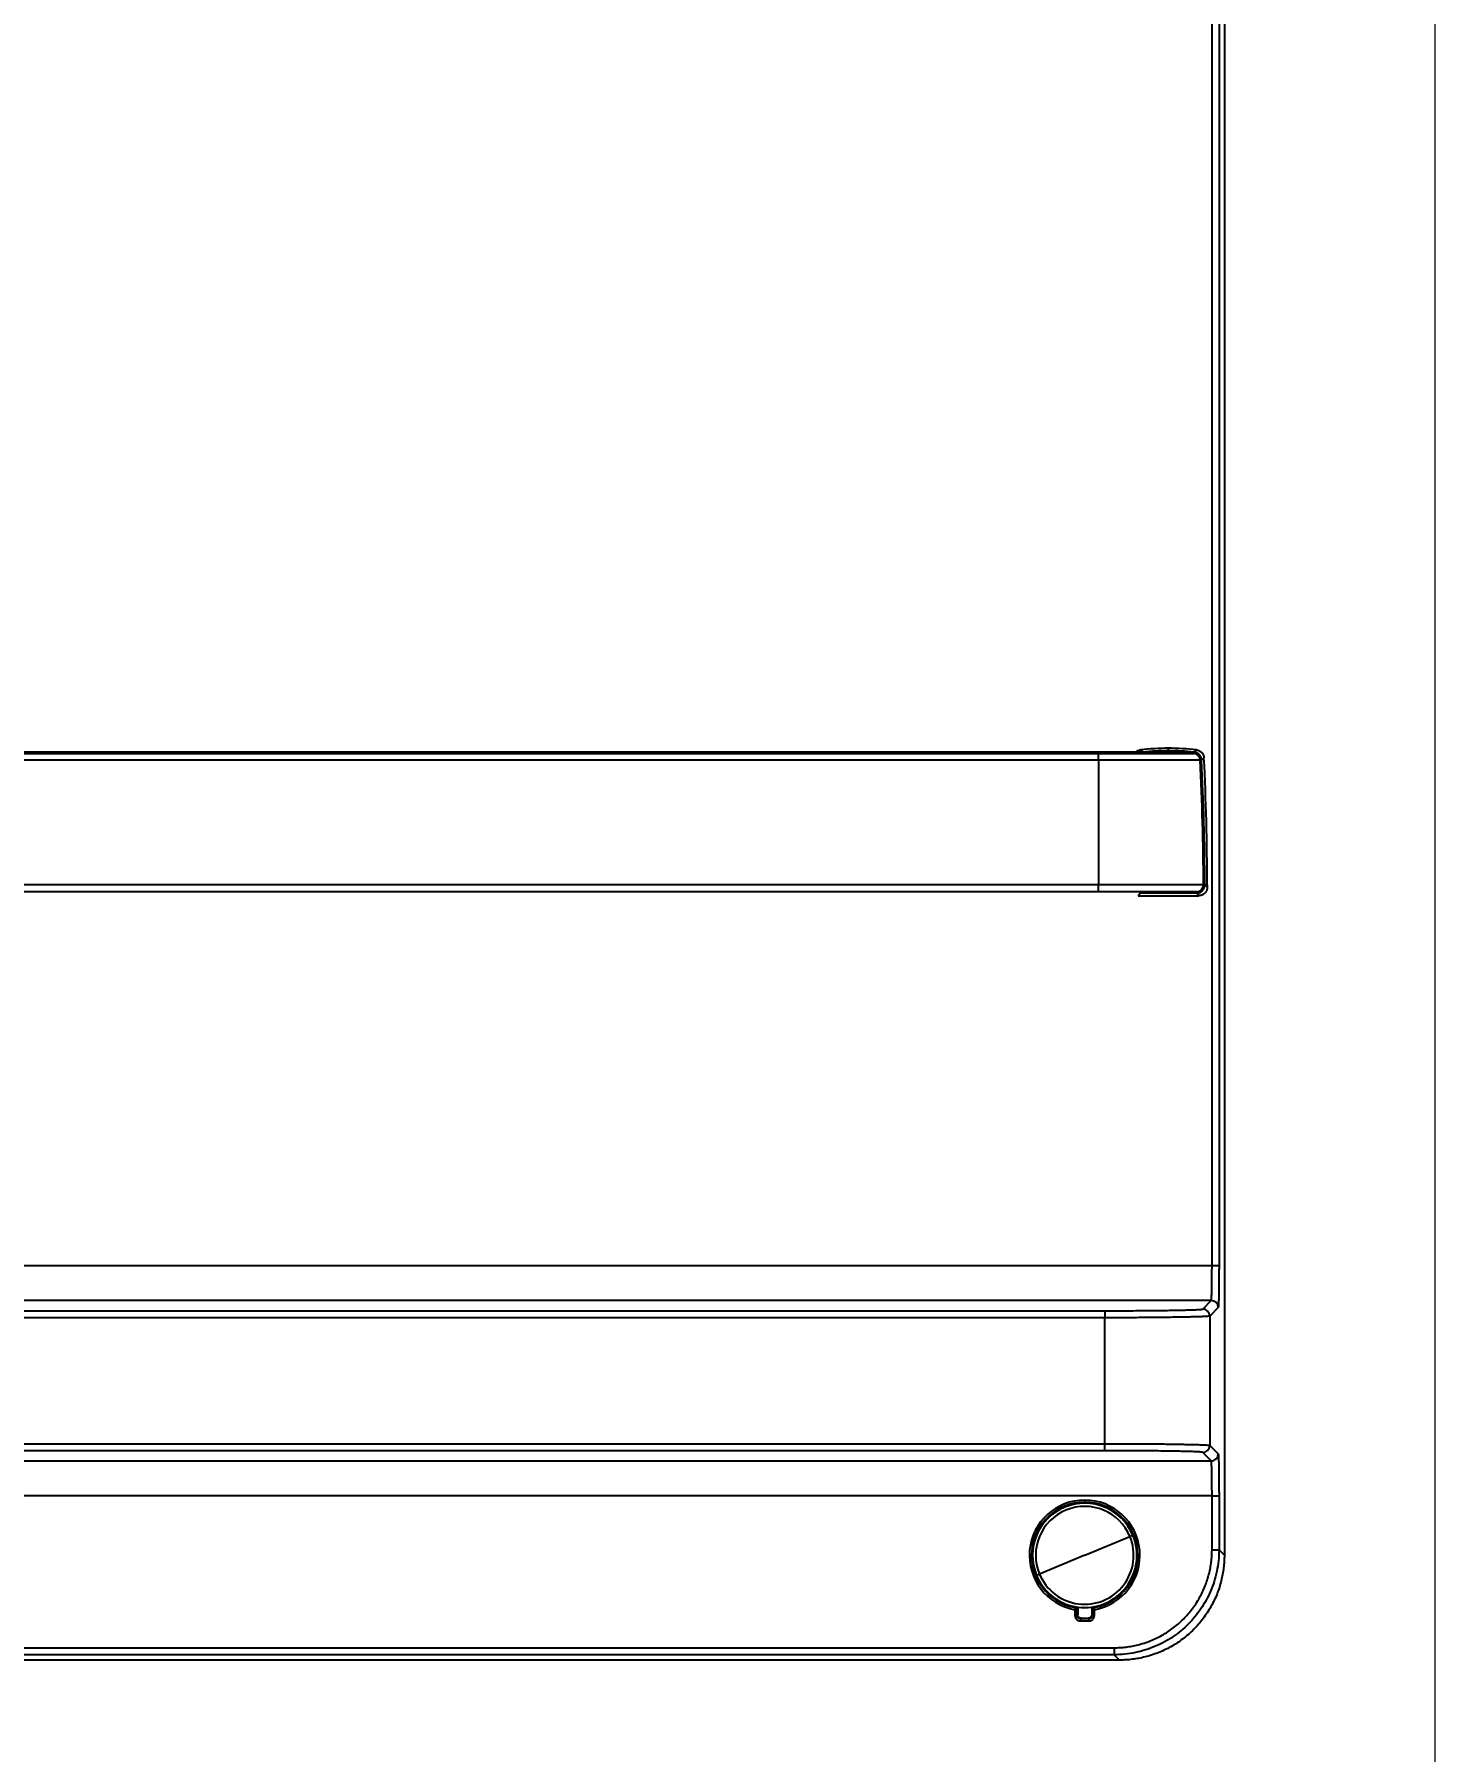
# Model space of a CAD drawing. Extents: x 4885 to 9138, y -729 to 2388.
# Drawn here: x 6213 to 6413.5, y -230.2 to 15.7 of the extents above; entities that cross this region are included whole.
import ezdxf

# ---------------------------------------------------------------- set-up
doc = ezdxf.new("R2010")
doc.units = 0
doc.header["$LTSCALE"] = 10
doc.header["$MEASUREMENT"] = 0
doc.header["$PDMODE"] = 3
doc.header["$PDSIZE"] = -10
doc.layers.get('0').update_dxf_attribs({"linetype": 'CONTINUOUS'})
doc.layers.get('DEFPOINTS').update_dxf_attribs({"linetype": 'CONTINUOUS'})
doc.styles.add('Daelim Dimension', font='NanumGothic.ttf')
doc.dimstyles.new('DEFAULT', dxfattribs={"dimscale": 2, "dimtxt": 2, "dimasz": 2, "dimexe": 0, "dimexo": 2, "dimgap": 1, "dimtad": 1, "dimdec": 1, "dimzin": 9, "dimdsep": 46, "dimtxsty": 'Daelim Dimension', "dimcen": 0.5, "dimclrd": 252, "dimclre": 252, "dimclrt": 3, "dimadec": 1, "dimazin": 0, "dimtfac": 1, "dimtdec": 1, "dimtix": 1, "dimtmove": 0, "dimatfit": 3, "dimfxl": 1, "dimtolj": 1, "dimtzin": 1, "dimlwd": 9, "dimlwe": 9, "dimarcsym": 0})

# ---------------------------------------------------------------- blocks, each defined once
blk = doc.blocks.new('*D57')
at = {"color": 5, "lineweight": 9, "ltscale": 0.5, "transparency": 16777216}
for p, q in [((5963.54, 144.9), (5963.54, -301.55)), ((6413.54, 144.9), (6413.54, -301.55)), ((5971.54, -299.55), (6405.54, -299.55))]:
    blk.add_line(p, q, dxfattribs=at)
at = {"color": 5, "ltscale": 0.5, "transparency": 16777216}
for points in [[(5971.54, -298.21), (5971.54, -300.88), (5963.54, -299.55)], [(6405.54, -298.21), (6405.54, -300.88), (6413.54, -299.55)]]:
    blk.add_solid(points, dxfattribs=at)
at = {"layer": 'DEFPOINTS', "color": 0, "ltscale": 0.5, "transparency": 16777216}
for p in [(5963.54, 148.9), (6413.54, 148.9), (6413.54, -299.55)]:
    blk.add_point(p, dxfattribs=at)
at = {"color": 7, "ltscale": 0.5, "transparency": 16777216, "insert": (6188.54, -286.69), "char_height": 20, "attachment_point": 5, "style": 'Daelim Dimension'}
blk.add_mtext('\\A1;450', dxfattribs=at)

msp = doc.modelspace()

# ---------------------------------------------------------------- linework, layer by layer
at = {"color": 7, "linetype": 'Continuous', "lineweight": 25}
for p, q in [((6381.66, -160.59), (6381.66, 146.16)), ((6382.66, 146.16), (6382.66, -160.59)), ((6383.43, 146.93), (6383.43, -202.07)), ((6365.43, -87.07), (6021.43, -87.07)), ((6021.43, -87.25), (6365.43, -87.25)), ((6365.43, -88.2), (6021.43, -88.2)), ((6375.43, -87.07), (6365.43, -87.07)), ((6365.43, -87.07), (6365.43, -87.25)), ((6365.43, -87.25), (6379.07, -87.25)), ((6365.43, -88.2), (6365.43, -87.25)), ((6379.97, -88.2), (6365.43, -88.2)), ((6365.43, -88.2), (6365.43, -106.07)), ((6375.43, -86.87), (6375.43, -86.52)), ((6365.43, -106.07), (6021.43, -106.07)), ((6365.43, -107.07), (6021.43, -107.07)), ((6380.43, -106.07), (6365.43, -106.07)), ((6365.43, -107.07), (6365.43, -106.07)), ((6379.43, -107.07), (6365.43, -107.07)), ((6371.43, -107.27), (6371.08, -107.62)), ((6371.08, -107.62), (6379.77, -107.62)), ((6379.43, -107.27), (6371.43, -107.27)), ((6379.77, -107.62), (6379.43, -107.27)), ((6380.63, -106.07), (6380.63, -106.07)), ((6380.63, -106.07), (6380.97, -106.42)), ((6380.97, -106.07), (6380.63, -106.07)), ((6380.97, -106.07), (6380.97, -106.42)), ((6005.19, -160.59), (6381.66, -160.59)), ((6381.66, -160.59), (6382.66, -160.59)), ((6381.55, -165.59), (6005.3, -165.59)), ((6020.52, -167.05), (6366.33, -167.05)), ((6366.33, -167.05), (6366.33, -168.05)), ((6380.33, -166.81), (6381.55, -165.59)), ((6382.55, -166.58), (6381.33, -167.81)), ((6366.33, -168.05), (6020.52, -168.05)), ((6366.33, -186.09), (6366.33, -168.05)), ((6381.33, -167.81), (6381.33, -186.33)), ((6020.52, -186.09), (6366.33, -186.09)), ((6366.33, -187.09), (6366.33, -186.09)), ((6381.33, -186.33), (6382.55, -187.56)), ((6005.3, -188.56), (6381.55, -188.56)), ((6366.33, -187.09), (6020.52, -187.09)), ((6381.55, -188.56), (6380.33, -187.33)), ((6381.66, -193.55), (6005.19, -193.55)), ((6363.43, -194.16), (6363.43, -194.46)), ((6381.66, -201.3), (6381.66, -193.55)), ((6381.66, -193.55), (6382.66, -193.55)), ((6382.66, -193.55), (6382.66, -201.3)), ((6363.43, -194.47), (6363.43, -194.46)), ((6363.43, -202.07), (6369.9, -199.39)), ((6370.33, -199.21), (6369.9, -199.39)), ((6370.35, -199.2), (6370.33, -199.21)), ((6381.66, -201.3), (6382.66, -201.3)), ((6382.66, -201.3), (6383.43, -202.07)), ((6363.43, -202.07), (6356.95, -204.75)), ((6356.5, -204.94), (6356.52, -204.93)), ((6356.52, -204.93), (6356.95, -204.75)), ((6362.03, -209.86), (6362.08, -209.56)), ((6362.33, -209.86), (6362.03, -209.86)), ((6362.03, -209.86), (6362.03, -210.67)), ((6362.33, -210.67), (6362.03, -210.67)), ((6362.04, -209.44), (6362.04, -209.54)), ((6362.33, -210.67), (6362.33, -209.86)), ((6362.43, -210.57), (6362.33, -210.67)), ((6362.34, -209.84), (6362.34, -209.49)), ((6362.43, -209.5), (6362.43, -210.57)), ((6362.83, -211.17), (6362.93, -211.07)), ((6364.02, -211.17), (6362.83, -211.17)), ((6362.83, -211.17), (6362.83, -211.47)), ((6362.93, -211.07), (6363.93, -211.07)), ((6363.93, -211.07), (6364.02, -211.17)), ((6364.02, -211.17), (6364.02, -211.47)), ((6364.43, -209.5), (6364.43, -210.57)), ((6364.52, -210.67), (6364.43, -210.57)), ((6364.51, -209.49), (6364.51, -209.84)), ((6364.82, -209.86), (6364.52, -209.86)), ((6364.52, -209.86), (6364.52, -210.67)), ((6364.82, -210.67), (6364.52, -210.67)), ((6364.82, -209.86), (6364.77, -209.56)), ((6364.81, -209.54), (6364.81, -209.44)), ((6364.82, -210.67), (6364.82, -209.86)), ((6362.83, -211.47), (6364.02, -211.47)), ((6019.19, -215.3), (6367.66, -215.3)), ((6367.66, -216.3), (6019.19, -216.3)), ((6367.66, -215.3), (6367.66, -216.3)), ((6368.43, -217.07), (6367.66, -216.3)), ((6368.43, -217.07), (6018.42, -217.07))]:
    msp.add_line(p, q, dxfattribs=at)
for centre, radius, start, end in [((6375.43, -123.62), 37.1, 90, 96.2002), ((6375.43, -123.62), 36.75, 90, 95.7201), ((6375.43, -123.62), 37.1, 83.7998, 90), ((6375.43, -123.62), 36.75, 84.2799, 90), ((6375.43, -123.62), 36.55, 84.2801, 90), ((6378.97, -88.25), 1, 2.7864, 84.2801), ((5992.22, -107.07), 388.21, 0.1476, 2.7864), ((5992.22, -107.07), 388.41, 0.1476, 2.7864), ((5992.22, -107.07), 388.76, 0.1474, 2.8307), ((6379.43, -106.07), 1, 270, 0), ((6363.43, -202.07), 7.91, 90, 259.8118), ((6363.43, -202.07), 7.91, 280.1882, 90), ((6363.43, -202.07), 7.61, 90, 259.8118), ((6363.43, -202.07), 7.6, 90, 259.5223), ((6363.43, -202.07), 7.5, 22.5, 202.5), ((6363.43, -202.07), 7.47, 22.5, 202.5), ((6363.43, -202.07), 7.01, 22.5, 202.5), ((6363.43, -202.07), 7.61, 280.1882, 90), ((6363.43, -202.07), 7.6, 280.4777, 90), ((6363.43, -202.07), 7.5, 202.5, 22.5), ((6363.43, -202.07), 7.47, 202.5, 22.5), ((6363.43, -202.07), 7.01, 202.5, 22.5)]:
    msp.add_arc(centre, radius, start, end, dxfattribs=at)
for centre, major_axis, ratio, start_param, end_param in [((6380.33, -167.81), (-0.707, 0.707), 0.999695, 3.927143, 5.497635), ((6381.55, -166.58), (-0.707, 0.707), 0.999695, 3.927143, 5.497635), ((6380.33, -186.33), (-0.707, -0.707), 0.999695, 0.78555, 2.356042), ((6381.55, -187.56), (-0.707, -0.707), 0.999695, 0.78555, 2.356042), ((6362.03, -209.86), (0.192, -0.23), 0.999741, 0.874434, 2.267158), ((6364.82, -209.86), (0.192, 0.23), 0.999741, 0.874434, 2.267158)]:
    msp.add_ellipse(centre, major_axis=major_axis, ratio=ratio, start_param=start_param, end_param=end_param, dxfattribs=at)
for points, knots in [([(6370.72, -87.06), (6370.76, -87.03), (6370.79, -87), (6370.86, -86.95), (6370.89, -86.93), (6370.95, -86.89), (6370.98, -86.87), (6371.08, -86.83), (6371.14, -86.8), (6371.24, -86.77), (6371.28, -86.76), (6371.33, -86.75), (6371.35, -86.75), (6371.38, -86.74), (6371.4, -86.74), (6371.42, -86.74)], [0, 0, 0, 0, 0.186109, 0.186109, 0.321758, 0.321758, 0.457406, 0.457406, 0.728703, 0.728703, 0.864352, 0.864352, 0.932176, 0.932176, 1, 1, 1, 1]), ([(6371.42, -86.74), (6371.48, -86.79), (6371.53, -86.84), (6371.65, -86.95), (6371.7, -87), (6371.76, -87.05)], [0, 0, 0, 0, 0.499262, 0.499262, 1, 1, 1, 1]), ([(6379.09, -87.05), (6379.15, -87), (6379.2, -86.95), (6379.32, -86.84), (6379.38, -86.79), (6379.43, -86.74)], [0, 0, 0, 0, 0.500738, 0.500738, 1, 1, 1, 1]), ([(6380.17, -88.19), (6380.16, -88.12), (6380.15, -88.05), (6380.13, -87.94), (6380.12, -87.91), (6380.1, -87.86), (6380.1, -87.84), (6380.09, -87.81), (6380.08, -87.79), (6380.04, -87.71), (6380.01, -87.65), (6379.95, -87.56), (6379.93, -87.53), (6379.9, -87.49), (6379.89, -87.47), (6379.86, -87.45), (6379.85, -87.43), (6379.79, -87.37), (6379.74, -87.32), (6379.65, -87.26), (6379.62, -87.24), (6379.58, -87.21), (6379.56, -87.2), (6379.53, -87.19), (6379.51, -87.18), (6379.43, -87.14), (6379.37, -87.11), (6379.26, -87.08), (6379.23, -87.08), (6379.18, -87.07), (6379.16, -87.06), (6379.12, -87.06), (6379.11, -87.06), (6379.09, -87.05)], [0, 0, 0, 0, 0.125, 0.125, 0.1875, 0.1875, 0.21875, 0.21875, 0.25, 0.25, 0.375, 0.375, 0.4375, 0.4375, 0.46875, 0.46875, 0.5, 0.5, 0.625, 0.625, 0.6875, 0.6875, 0.71875, 0.71875, 0.75, 0.75, 0.875, 0.875, 0.9375, 0.9375, 0.96875, 0.96875, 1, 1, 1, 1]), ([(6379.43, -86.74), (6379.5, -86.75), (6379.57, -86.76), (6379.67, -86.79), (6379.71, -86.8), (6379.76, -86.82), (6379.77, -86.83), (6379.81, -86.84), (6379.82, -86.85), (6379.9, -86.89), (6379.96, -86.93), (6380.05, -86.99), (6380.07, -87.01), (6380.11, -87.05), (6380.13, -87.06), (6380.15, -87.08), (6380.16, -87.09), (6380.22, -87.16), (6380.27, -87.21), (6380.33, -87.3), (6380.34, -87.33), (6380.38, -87.4), (6380.39, -87.43), (6380.43, -87.53), (6380.46, -87.59), (6380.48, -87.7), (6380.49, -87.73), (6380.49, -87.78), (6380.5, -87.8), (6380.5, -87.84), (6380.5, -87.85), (6380.5, -87.87)], [0, 0, 0, 0, 0.125, 0.125, 0.1875, 0.1875, 0.21875, 0.21875, 0.25, 0.25, 0.375, 0.375, 0.4375, 0.4375, 0.46875, 0.46875, 0.5, 0.5, 0.625, 0.625, 0.6875, 0.6875, 0.75, 0.75, 0.875, 0.875, 0.9375, 0.9375, 0.96875, 0.96875, 1, 1, 1, 1]), ([(6381.55, -165.59), (6381.56, -165.58), (6381.56, -165.57), (6381.57, -165.51), (6381.57, -165.47), (6381.58, -165.37), (6381.59, -165.31), (6381.59, -165.18), (6381.6, -165.1), (6381.6, -164.93), (6381.61, -164.84), (6381.61, -164.64), (6381.61, -164.53), (6381.62, -164.31), (6381.62, -164.19), (6381.63, -163.96), (6381.63, -163.83), (6381.63, -163.58), (6381.64, -163.45), (6381.64, -163.19), (6381.64, -163.05), (6381.64, -162.79), (6381.65, -162.65), (6381.65, -162.38), (6381.65, -162.25), (6381.65, -161.98), (6381.65, -161.85), (6381.65, -161.59), (6381.65, -161.46), (6381.66, -161.07), (6381.66, -160.82), (6381.66, -160.59)], [0, 0, 0, 0, 0.0625, 0.0625, 0.125, 0.125, 0.1875, 0.1875, 0.25, 0.25, 0.3125, 0.3125, 0.375, 0.375, 0.4375, 0.4375, 0.5, 0.5, 0.5625, 0.5625, 0.625, 0.625, 0.6875, 0.6875, 0.75, 0.75, 0.8125, 0.8125, 0.875, 0.875, 1, 1, 1, 1]), ([(6381.33, -167.81), (6381.32, -167.82), (6381.29, -167.83), (6381.22, -167.84), (6381.1, -167.85), (6380.98, -167.86), (6380.7, -167.88), (6380.53, -167.89), (6380.16, -167.9), (6379.95, -167.91), (6379.52, -167.92), (6379.29, -167.93), (6378.81, -167.94), (6378.57, -167.95), (6378.07, -167.96), (6377.82, -167.97), (6377.45, -167.97), (6377.33, -167.97), (6377.15, -167.98), (6377.05, -167.98), (6376.95, -167.98), (6376.89, -167.98), (6376.87, -167.98), (6376.86, -167.98), (6376.85, -167.98), (6376.85, -167.98), (6376.84, -167.98), (6376.84, -167.98), (6376.84, -167.98), (6376.84, -167.98), (6376.84, -167.98), (6376.84, -167.98), (6376.48, -167.99), (6376.1, -167.99), (6375.31, -168), (6374.9, -168.01), (6374.06, -168.02), (6373.63, -168.02), (6372.76, -168.03), (6372.31, -168.03), (6371.41, -168.04), (6370.96, -168.04), (6370.04, -168.05), (6369.57, -168.05), (6368.64, -168.05), (6368.18, -168.05), (6367.25, -168.05), (6366.79, -168.05), (6366.33, -168.05)], [0, 0, 0, 0, 0.03125, 0.0625, 0.0625, 0.125, 0.125, 0.1875, 0.1875, 0.25, 0.25, 0.3125, 0.3125, 0.375, 0.375, 0.4375, 0.4375, 0.46875, 0.46875, 0.484375, 0.492187, 0.496094, 0.498047, 0.499023, 0.499512, 0.499756, 0.499878, 0.499939, 0.499969, 0.499985, 0.499985, 0.5, 0.5, 0.5625, 0.5625, 0.625, 0.625, 0.6875, 0.6875, 0.75, 0.75, 0.8125, 0.8125, 0.875, 0.875, 0.9375, 0.9375, 1, 1, 1, 1]), ([(6366.33, -186.09), (6366.79, -186.09), (6367.25, -186.09), (6368.18, -186.09), (6368.64, -186.09), (6369.57, -186.09), (6370.04, -186.1), (6370.96, -186.1), (6371.41, -186.1), (6372.31, -186.11), (6372.76, -186.11), (6373.63, -186.12), (6374.06, -186.12), (6374.9, -186.13), (6375.31, -186.14), (6375.9, -186.14), (6376.09, -186.15), (6376.38, -186.15), (6376.52, -186.15), (6376.68, -186.16), (6376.76, -186.16), (6376.8, -186.16), (6376.82, -186.16), (6376.83, -186.16), (6376.84, -186.16), (6376.84, -186.16), (6376.84, -186.16), (6376.84, -186.16), (6376.84, -186.16), (6376.84, -186.16), (6376.84, -186.16), (6377.08, -186.16), (6377.33, -186.17), (6377.82, -186.18), (6378.07, -186.18), (6378.57, -186.19), (6378.81, -186.2), (6379.29, -186.21), (6379.52, -186.22), (6379.95, -186.23), (6380.16, -186.24), (6380.53, -186.25), (6380.7, -186.26), (6380.98, -186.28), (6381.1, -186.29), (6381.22, -186.3), (6381.29, -186.31), (6381.32, -186.32), (6381.33, -186.33)], [0, 0, 0, 0, 0.0625, 0.0625, 0.125, 0.125, 0.1875, 0.1875, 0.25, 0.25, 0.3125, 0.3125, 0.375, 0.375, 0.4375, 0.4375, 0.46875, 0.46875, 0.484375, 0.492187, 0.496094, 0.498047, 0.499023, 0.499512, 0.499756, 0.499878, 0.499939, 0.499969, 0.499985, 0.499985, 0.5, 0.5, 0.5625, 0.5625, 0.625, 0.625, 0.6875, 0.6875, 0.75, 0.75, 0.8125, 0.8125, 0.875, 0.875, 0.9375, 0.9375, 0.96875, 1, 1, 1, 1]), ([(6381.66, -193.55), (6381.66, -193.54), (6381.66, -193.52), (6381.66, -193.48), (6381.66, -193.45), (6381.66, -193.41), (6381.66, -193.38), (6381.66, -193.34), (6381.66, -193.3), (6381.66, -193.27), (6381.66, -193.23), (6381.66, -193.19), (6381.66, -193.16), (6381.66, -193.12), (6381.66, -193.08), (6381.66, -193.04), (6381.66, -193.01), (6381.66, -192.97), (6381.66, -192.93), (6381.66, -192.89), (6381.66, -192.85), (6381.66, -192.82), (6381.66, -192.78), (6381.66, -192.74), (6381.65, -192.7), (6381.65, -192.66), (6381.65, -192.62), (6381.65, -192.59), (6381.65, -192.55), (6381.65, -192.51), (6381.65, -192.47), (6381.65, -192.43), (6381.65, -192.39), (6381.65, -192.35), (6381.65, -192.31), (6381.65, -192.27), (6381.65, -192.23), (6381.65, -192.19), (6381.65, -192.15), (6381.65, -192.11), (6381.65, -192.07), (6381.65, -192.03), (6381.65, -191.99), (6381.65, -191.95), (6381.65, -191.91), (6381.65, -191.87), (6381.65, -191.83), (6381.65, -191.79), (6381.65, -191.75), (6381.65, -191.71), (6381.65, -191.67), (6381.65, -191.63), (6381.65, -191.59), (6381.65, -191.55), (6381.65, -191.51), (6381.65, -191.47), (6381.65, -191.43), (6381.64, -191.39), (6381.64, -191.35), (6381.64, -191.31), (6381.64, -191.27), (6381.64, -191.23), (6381.64, -191.19), (6381.64, -191.15), (6381.64, -191.12), (6381.64, -191.08), (6381.64, -191.04), (6381.64, -191), (6381.64, -190.96), (6381.64, -190.92), (6381.64, -190.88), (6381.64, -190.84), (6381.64, -190.8), (6381.64, -190.76), (6381.64, -190.72), (6381.64, -190.68), (6381.63, -190.65), (6381.63, -190.61), (6381.63, -190.57), (6381.63, -190.53), (6381.63, -190.49), (6381.63, -190.45), (6381.63, -190.42), (6381.63, -190.38), (6381.63, -190.34), (6381.63, -190.3), (6381.63, -190.27), (6381.63, -190.23), (6381.63, -190.19), (6381.63, -190.16), (6381.63, -190.12), (6381.62, -190.09), (6381.62, -190.05), (6381.62, -190.01), (6381.62, -189.98), (6381.62, -189.94), (6381.62, -189.91), (6381.62, -189.88), (6381.62, -189.84), (6381.62, -189.81), (6381.62, -189.77), (6381.62, -189.74), (6381.62, -189.71), (6381.62, -189.67), (6381.61, -189.64), (6381.61, -189.61), (6381.61, -189.58), (6381.61, -189.55), (6381.61, -189.52), (6381.61, -189.48), (6381.61, -189.45), (6381.61, -189.42), (6381.61, -189.39), (6381.61, -189.37), (6381.61, -189.34), (6381.61, -189.31), (6381.6, -189.28), (6381.6, -189.25), (6381.6, -189.23), (6381.6, -189.2), (6381.6, -189.17), (6381.6, -189.15), (6381.6, -189.12), (6381.6, -189.1), (6381.6, -189.07), (6381.6, -189.05), (6381.6, -189.02), (6381.59, -189), (6381.59, -188.98), (6381.59, -188.96), (6381.59, -188.93), (6381.59, -188.91), (6381.59, -188.89), (6381.59, -188.87), (6381.59, -188.85), (6381.59, -188.83), (6381.58, -188.81), (6381.58, -188.8), (6381.58, -188.78), (6381.58, -188.76), (6381.58, -188.75), (6381.58, -188.73), (6381.58, -188.72), (6381.58, -188.7), (6381.58, -188.69), (6381.57, -188.68), (6381.57, -188.66), (6381.57, -188.65), (6381.57, -188.64), (6381.57, -188.63), (6381.57, -188.62), (6381.57, -188.61), (6381.57, -188.6), (6381.57, -188.59), (6381.56, -188.59), (6381.56, -188.58), (6381.56, -188.57), (6381.56, -188.57), (6381.56, -188.57), (6381.56, -188.56), (6381.56, -188.56), (6381.56, -188.56), (6381.55, -188.56), (6381.55, -188.56)], [0, 0, 0, 0, 0.004573, 0.009167, 0.013781, 0.018416, 0.023071, 0.027747, 0.032443, 0.03716, 0.041897, 0.046654, 0.051432, 0.056231, 0.06105, 0.065889, 0.070749, 0.075629, 0.08053, 0.085451, 0.090393, 0.095355, 0.100338, 0.105341, 0.110365, 0.115409, 0.120473, 0.125558, 0.130664, 0.13579, 0.140936, 0.146103, 0.15129, 0.156498, 0.161726, 0.166975, 0.172245, 0.177534, 0.182844, 0.188175, 0.193526, 0.198898, 0.20429, 0.209703, 0.215136, 0.220589, 0.226063, 0.231557, 0.237072, 0.242608, 0.248164, 0.25374, 0.259337, 0.264954, 0.270592, 0.27625, 0.281929, 0.287628, 0.293348, 0.299088, 0.304848, 0.31063, 0.316431, 0.322253, 0.328096, 0.333959, 0.339842, 0.345746, 0.35167, 0.357615, 0.363581, 0.369567, 0.375573, 0.3816, 0.387647, 0.393715, 0.399803, 0.405912, 0.412041, 0.41819, 0.424361, 0.430551, 0.436762, 0.442994, 0.449246, 0.455518, 0.461811, 0.468125, 0.474459, 0.480813, 0.487188, 0.493583, 0.499999, 0.506436, 0.512892, 0.51937, 0.525867, 0.532386, 0.538924, 0.545484, 0.552063, 0.558663, 0.565284, 0.571925, 0.578587, 0.585269, 0.591971, 0.598694, 0.605438, 0.612202, 0.618986, 0.625791, 0.632617, 0.639463, 0.646329, 0.653216, 0.660123, 0.667051, 0.673999, 0.680968, 0.687957, 0.694967, 0.701997, 0.709048, 0.716119, 0.723211, 0.730323, 0.737456, 0.744609, 0.751782, 0.758976, 0.766191, 0.773426, 0.780681, 0.787957, 0.795254, 0.802571, 0.809908, 0.817266, 0.824644, 0.832043, 0.839463, 0.846902, 0.854363, 0.861844, 0.869345, 0.876867, 0.884409, 0.891972, 0.899555, 0.907158, 0.914783, 0.922427, 0.930092, 0.937778, 0.945484, 0.953211, 0.960958, 0.968725, 0.976513, 0.984322, 0.992151, 1, 1, 1, 1]), ([(6382.66, -201.3), (6382.66, -201.82), (6382.63, -202.34), (6382.53, -203.35), (6382.45, -203.86), (6382.24, -204.84), (6382.12, -205.33), (6381.82, -206.28), (6381.65, -206.74), (6381.26, -207.64), (6381.05, -208.08), (6380.58, -208.93), (6380.33, -209.34), (6379.79, -210.13), (6379.51, -210.51), (6378.91, -211.24), (6378.59, -211.58), (6377.94, -212.24), (6377.59, -212.55), (6376.87, -213.15), (6376.49, -213.44), (6375.7, -213.98), (6375.29, -214.23), (6374.44, -214.69), (6374, -214.91), (6373.1, -215.29), (6372.63, -215.46), (6371.68, -215.76), (6371.2, -215.89), (6370.21, -216.09), (6369.71, -216.17), (6368.69, -216.28), (6368.18, -216.3), (6367.66, -216.3)], [0, 0, 0, 0, 0.0625, 0.0625, 0.125, 0.125, 0.1875, 0.1875, 0.25, 0.25, 0.3125, 0.3125, 0.375, 0.375, 0.4375, 0.4375, 0.5, 0.5, 0.5625, 0.5625, 0.625, 0.625, 0.6875, 0.6875, 0.75, 0.75, 0.8125, 0.8125, 0.875, 0.875, 0.9375, 0.9375, 1, 1, 1, 1]), ([(6362.09, -209.55), (6362.09, -209.56), (6362.08, -209.56), (6362.08, -209.56), (6362.08, -209.56), (6362.08, -209.56)], [0, 0, 0, 0, 0.846009, 0.846009, 1, 1, 1, 1]), ([(6362.34, -209.84), (6362.34, -209.84), (6362.34, -209.84), (6362.34, -209.83), (6362.34, -209.81), (6362.34, -209.8), (6362.33, -209.78), (6362.33, -209.75), (6362.31, -209.72), (6362.3, -209.69), (6362.28, -209.67), (6362.26, -209.65), (6362.25, -209.63), (6362.22, -209.61), (6362.21, -209.6), (6362.19, -209.59), (6362.18, -209.58), (6362.17, -209.58), (6362.15, -209.57), (6362.14, -209.57), (6362.13, -209.56), (6362.12, -209.56), (6362.1, -209.55), (6362.09, -209.55), (6362.09, -209.55)], [0, 0, 0, 0, 0.018538, 0.046069, 0.082737, 0.128722, 0.184222, 0.249431, 0.345817, 0.42912, 0.498879, 0.567942, 0.632733, 0.693196, 0.749329, 0.779622, 0.809281, 0.838314, 0.866729, 0.894536, 0.921749, 0.948384, 0.97446, 1, 1, 1, 1]), ([(6364.77, -209.56), (6364.77, -209.56), (6364.76, -209.56), (6364.76, -209.55), (6364.76, -209.55), (6364.76, -209.55)], [0, 0, 0, 0, 0.846009, 0.846009, 1, 1, 1, 1])]:
    msp.add_open_spline(points, degree=3, knots=knots, dxfattribs=at)
for points in [[(6380.5, -87.87), (6380.39, -87.98), (6380.28, -88.08), (6380.17, -88.19)], [(6362.04, -209.54), (6362.06, -209.55), (6362.07, -209.55), (6362.09, -209.55)], [(6362.33, -209.86), (6362.33, -209.85), (6362.34, -209.85), (6362.34, -209.84)], [(6362.83, -211.17), (6362.55, -211.17), (6362.33, -210.94), (6362.33, -210.67)], [(6364.52, -210.67), (6364.52, -210.94), (6364.3, -211.17), (6364.02, -211.17)], [(6364.51, -209.84), (6364.51, -209.85), (6364.52, -209.85), (6364.52, -209.86)]]:
    msp.add_open_spline(points, degree=3, dxfattribs=at)
for points, weights in [([(6379.43, -107.27), (6380.13, -107.27), (6380.63, -106.77), (6380.63, -106.07)], [1, 0.804809640383, 0.804809640383, 1]), ([(6380.97, -106.42), (6380.97, -107.12), (6380.48, -107.62), (6379.77, -107.62)], [1, 0.804809640383, 0.804809640383, 1]), ([(6382.66, -160.59), (6382.66, -164.05), (6382.61, -166.52), (6382.55, -166.58)], [1, 0.808833632769, 0.808833632769, 1]), ([(6366.33, -167.05), (6374.42, -167.05), (6380.19, -166.95), (6380.33, -166.81)], [1, 0.808833632769, 0.808833632769, 1]), ([(6380.33, -187.33), (6380.19, -187.19), (6374.42, -187.09), (6366.33, -187.09)], [1, 0.808833632769, 0.808833632769, 1]), ([(6382.55, -187.56), (6382.61, -187.62), (6382.66, -190.09), (6382.66, -193.55)], [1, 0.808833632769, 0.808833632769, 1]), ([(6367.66, -215.3), (6375.86, -215.3), (6381.66, -209.5), (6381.66, -201.3)], [1, 0.804809640383, 0.804809640383, 1]), ([(6383.43, -202.07), (6383.43, -210.86), (6377.21, -217.07), (6368.43, -217.07)], [1, 0.804809640383, 0.804809640383, 1]), ([(6362.03, -210.67), (6362.03, -211.14), (6362.36, -211.47), (6362.83, -211.47)], [1, 0.804809640383, 0.804809640383, 1]), ([(6362.93, -211.07), (6362.63, -211.07), (6362.43, -210.86), (6362.43, -210.57)], [1, 0.804809640383, 0.804809640383, 1]), ([(6364.43, -210.57), (6364.43, -210.86), (6364.22, -211.07), (6363.93, -211.07)], [1, 0.804809640382, 0.804809640382, 1]), ([(6364.02, -211.47), (6364.49, -211.47), (6364.82, -211.14), (6364.82, -210.67)], [1, 0.804809640382, 0.804809640382, 1])]:
    msp.add_rational_spline(points, weights, degree=3, dxfattribs=at)

# ---------------------------------------------------------------- dimensions: what is measured, and where the dimension line sits
at = {"color": 5, "ltscale": 0.5}
dim = msp.add_linear_dim(base=(6413.54, -299.55), p1=(5963.54, 148.9), p2=(6413.54, 148.9), dimstyle='DEFAULT', override={"dimtxt": 10, "dimasz": 4, "dimexe": 1, "dimdec": 0, "dimclrd": 5, "dimclre": 5, "dimclrt": 7}, dxfattribs=at)
dim.commit()
dim.dimension.update_dxf_attribs({"geometry": '*D57', "text_midpoint": (6188.54, -299.55), "dimtype": 160})

doc.saveas('drawing.dxf')
